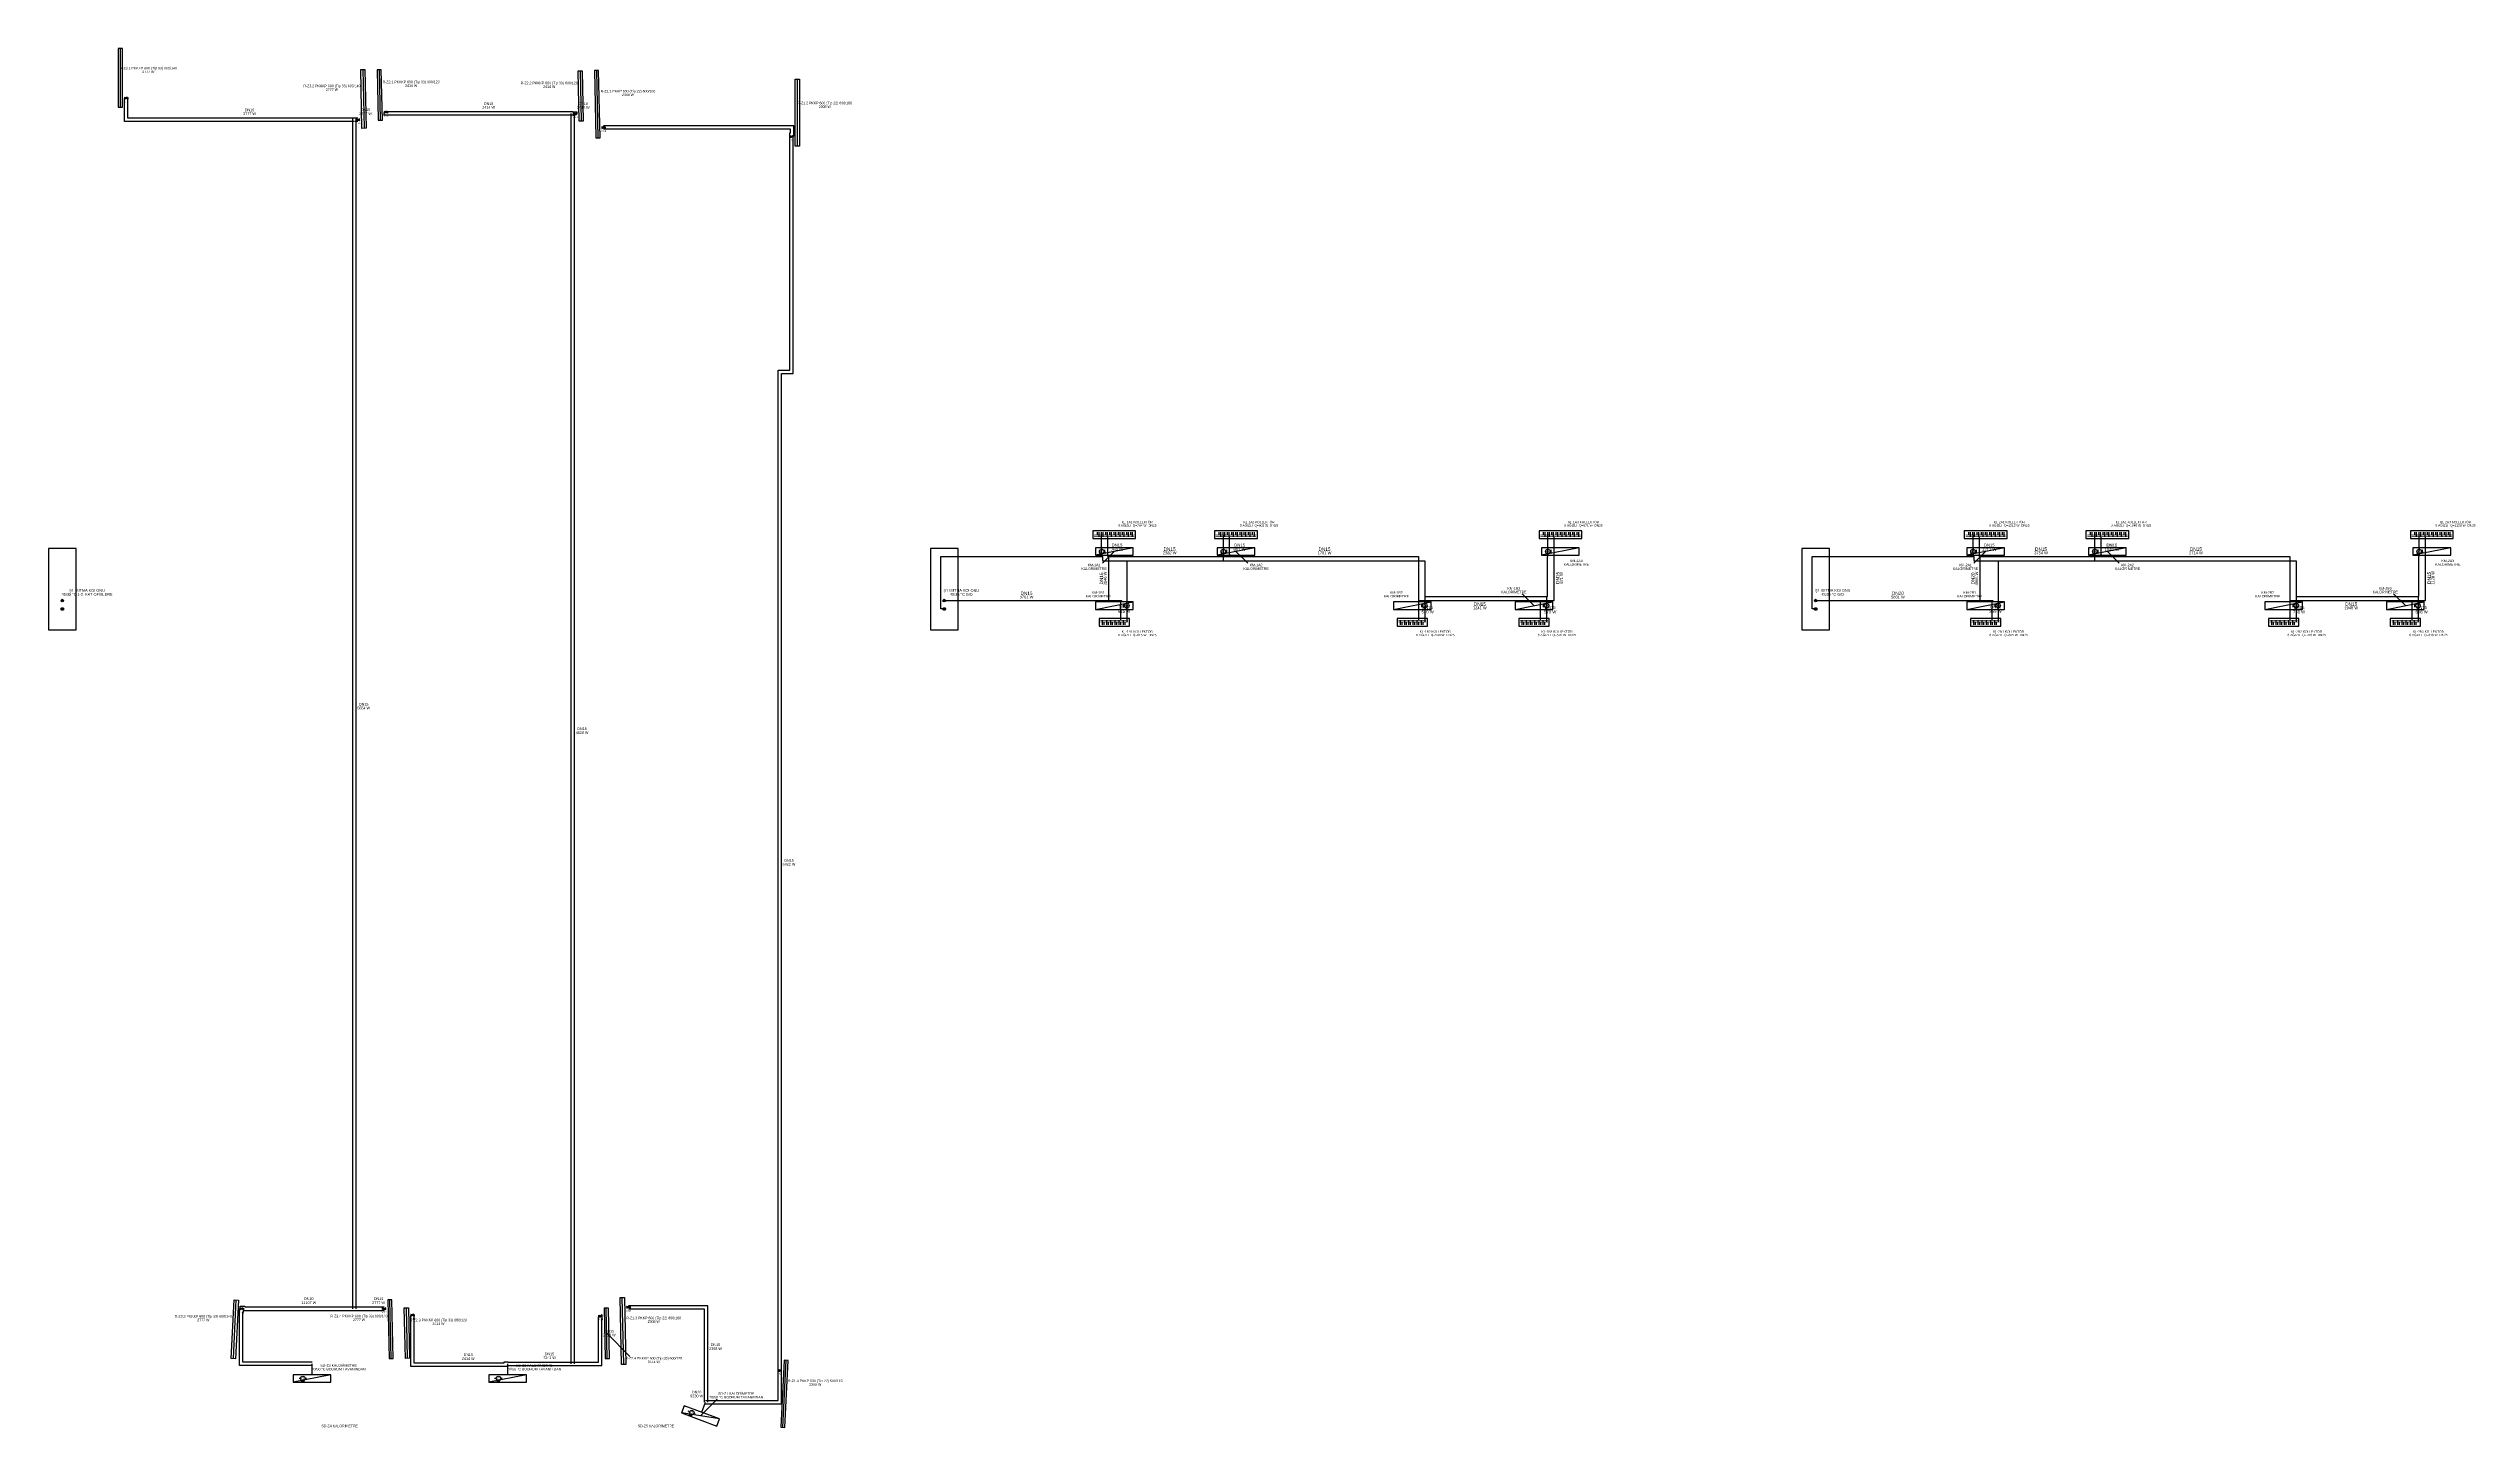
# Model space of a CAD drawing. Header units: centimetres. Extents: x 247996 to 314900, y -468471 to -440326.
# Drawn here: x 282919 to 288692, y -443840 to -440555 of the extents above; entities that cross this region are included whole.
import ezdxf
from ezdxf.enums import TextEntityAlignment as Align

# ---------------------------------------------------------------- set-up
doc = ezdxf.new("R2010")
doc.units = ezdxf.units.CM
doc.linetypes.add('ISITMA DONUS HATTI', pattern=[1.66, 1.57, -0.02, -0.07])
for name, color, linetype, lineweight in [('SCOTT-MTY-ISITMA-CAP', 41, 'CONTINUOUS', 30), ('SCOTT-MTY-ISITMA-DONUS-BORU', 30, 'ISITMA DONUS HATTI', 30), ('SCOTT-MTY-ISITMA-GIDIS-BORU', 10, 'CONTINUOUS', 30)]:
    doc.layers.add(name, color=color, linetype=linetype, lineweight=lineweight)
for name, color, linetype in [('SCOTT-MTY-KALORIMETRE', 6, 'Continuous'), ('SCOTT-MTY-KOLLETÖR', 7, 'CONTINUOUS'), ('SCOTT-MTY-RADYATÖR', 2, 'CONTINUOUS'), ('SCOTT-MTY-SAYAC', 3, 'Continuous'), ('SCOTT-MTY-TES-SAFT', 8, 'Continuous'), ('SCOTT-MTY-VANA', 1, 'Continuous')]:
    doc.layers.add(name, color=color, linetype=linetype)
doc.styles.add('ROTAS', font='arial.ttf')

# ---------------------------------------------------------------- blocks, each defined once
blk = doc.blocks.new('T-KOLON-T')
blk.add_hatch(color=7).paths.add_polyline_path([(3, 0), (2.8, 1.1), (2.1, 2.1), (1.1, 2.8), (0, 3), (-1.1, 2.8), (-2.1, 2.1), (-2.8, 1.1), (-3, 0), (-2.8, -1.1), (-2.1, -2.1), (-1.1, -2.8), (0, -3), (1.1, -2.8), (2.1, -2.1), (2.8, -1.1)])
blk.add_circle((0, 0), 3)
blk = doc.blocks.new('T-DOLAP')
blk.add_line((-45, -9), (45, 9))
blk.add_lwpolyline([(-45, -9), (45, -9), (45, 9), (-45, 9)], close=True)
blk = doc.blocks.new('T-KALORIMETRE')
for p, q in [((-10, 0), (-6, 0)), ((6, 0), (10, 0))]:
    blk.add_line(p, q)
blk.add_lwpolyline([(-4, 8), (4, 8), (2, 10), (4, 8), (2, 6)])
blk.add_circle((0, 0), 6)
at = {"style": 'ROTAS'}
blk.add_text('Q', height=6, dxfattribs=at).set_placement((0, 0), align=Align.MIDDLE_CENTER)
blk = doc.blocks.new('MTY-KURESEL VANA')
at = {"layer": 'SCOTT-MTY-VANA'}
for p, q in [((0, 0), (0, 8)), ((0, 8), (8, 8))]:
    blk.add_line(p, q, dxfattribs=at)
blk.add_lwpolyline([(-10, 5), (-10, -5), (10, 5), (10, -5), (-10, 5)], dxfattribs=at)
blk.add_attdef('CAP', (-1, -3), '', height=2.5, dxfattribs=at)

msp = doc.modelspace()

# ---------------------------------------------------------------- linework, layer by layer
at = {"layer": 'SCOTT-MTY-ISITMA-DONUS-BORU'}
for points in [[(283648, -440721), (283108, -440721), (283108, -440674)], [(283649.9, -440728.5), (283656.4, -440728.5)], [(283652, -443556.6), (283652, -440725)], [(284168, -440706), (283726.7, -440706)], [(284168, -440714), (284171.9, -440714)], [(284172, -443688), (284172, -440710)], [(284486, -443783.1), (284665, -443783.1), (284665, -443714), (284665.4, -443714), (284665.4, -443696), (284665, -443696), (284665, -441329), (284693, -441329), (284693, -440764), (284695, -440764), (284695, -440739.4), (284241.5, -440739.4)], [(285417, -441707), (285417, -441714)], [(285427, -441707), (285427, -441714)], [(285428, -441744), (285428, -441714)], [(285437, -441707), (285437, -441714)], [(285447, -441707), (285447, -441714)], [(285457, -441707), (285457, -441714)], [(285467, -441707), (285467, -441714)], [(285477, -441707), (285477, -441714)], [(285487, -441707), (285487, -441714)], [(285497, -441707), (285497, -441714)], [(285707, -441707), (285707, -441714)], [(285717, -441707), (285717, -441714)], [(285718, -441744), (285718, -441714)], [(285727, -441707), (285727, -441714)], [(285737, -441707), (285737, -441714)], [(285747, -441707), (285747, -441714)], [(285757, -441707), (285757, -441714)], [(285767, -441707), (285767, -441714)], [(285777, -441707), (285777, -441714)], [(285787, -441707), (285787, -441714)], [(286480, -441707), (286480, -441714)], [(286490, -441707), (286490, -441714)], [(286491, -441744), (286491, -441714)], [(286500, -441707), (286500, -441714)], [(286510, -441707), (286510, -441714)], [(286520, -441707), (286520, -441714)], [(286530, -441707), (286530, -441714)], [(286540, -441707), (286540, -441714)], [(286550, -441707), (286550, -441714)], [(286560, -441707), (286560, -441714)], [(287493, -441707), (287493, -441714)], [(287503, -441707), (287503, -441714)], [(287504, -441744), (287504, -441714)], [(287513, -441707), (287513, -441714)], [(287523, -441707), (287523, -441714)], [(287533, -441707), (287533, -441714)], [(287543, -441707), (287543, -441714)], [(287553, -441707), (287553, -441714)], [(287563, -441707), (287563, -441714)], [(287573, -441707), (287573, -441714)], [(287783, -441707), (287783, -441714)], [(287793, -441707), (287793, -441714)], [(287794, -441744), (287794, -441714)], [(287803, -441707), (287803, -441714)], [(287813, -441707), (287813, -441714)], [(287823, -441707), (287823, -441714)], [(287833, -441707), (287833, -441714)], [(287843, -441707), (287843, -441714)], [(287853, -441707), (287853, -441714)], [(287863, -441707), (287863, -441714)], [(288556, -441707), (288556, -441714)], [(288566, -441707), (288566, -441714)], [(288567, -441744), (288567, -441714)], [(288576, -441707), (288576, -441714)], [(288586, -441707), (288586, -441714)], [(288596, -441707), (288596, -441714)], [(288606, -441707), (288606, -441714)], [(288616, -441707), (288616, -441714)], [(288626, -441707), (288626, -441714)], [(288636, -441707), (288636, -441714)], [(285053, -441890), (285045, -441890), (285045, -441765), (285430, -441765)], [(285428, -441762), (285428, -441744)], [(285430, -441765), (285430, -441762), (285428, -441762)], [(285430, -441765), (285430, -441775), (285488, -441775)], [(285718, -441762), (285718, -441744)], [(285718, -441775), (285718, -441762)], [(286488, -441860), (286490, -441860), (286490, -441765), (286491, -441765), (286491, -441762)], [(286491, -441762), (286491, -441744)], [(287129, -441890), (287121, -441890), (287121, -441765), (287506, -441765)], [(287504, -441762), (287504, -441744)], [(287506, -441765), (287506, -441762), (287504, -441762)], [(287506, -441765), (287506, -441775), (287564, -441775)], [(287794, -441762), (287794, -441744)], [(287794, -441775), (287794, -441762)], [(288564, -441860), (288566, -441860), (288566, -441765), (288567, -441765), (288567, -441762)], [(288567, -441762), (288567, -441744)], [(285488, -441775), (285488, -441873)], [(285488, -441775), (285718, -441775)], [(285718, -441775), (286198, -441775), (286198, -441860)], [(287564, -441775), (287564, -441873)], [(287564, -441775), (287794, -441775)], [(287794, -441775), (288274, -441775), (288274, -441860)], [(285488, -441873), (285488, -441891)], [(286198, -441860), (286488, -441860)], [(286198, -441860), (286198, -441873)], [(286198, -441873), (286198, -441891)], [(286488, -441860), (286488, -441873)], [(286488, -441873), (286488, -441891)], [(287564, -441873), (287564, -441891)], [(288274, -441860), (288564, -441860)], [(288274, -441860), (288274, -441873)], [(288274, -441873), (288274, -441891)], [(288564, -441860), (288564, -441873)], [(288564, -441873), (288564, -441891)], [(285434, -441928), (285434, -441921)], [(285444, -441928), (285444, -441921)], [(285454, -441928), (285454, -441921)], [(285464, -441928), (285464, -441921)], [(285474, -441928), (285474, -441921)], [(285484, -441928), (285484, -441921)], [(285488, -441891), (285488, -441921)], [(286144, -441928), (286144, -441921)], [(286154, -441928), (286154, -441921)], [(286164, -441928), (286164, -441921)], [(286174, -441928), (286174, -441921)], [(286184, -441928), (286184, -441921)], [(286194, -441928), (286194, -441921)], [(286198, -441891), (286198, -441921)], [(286434, -441928), (286434, -441921)], [(286444, -441928), (286444, -441921)], [(286454, -441928), (286454, -441921)], [(286464, -441928), (286464, -441921)], [(286474, -441928), (286474, -441921)], [(286484, -441928), (286484, -441921)], [(286488, -441891), (286488, -441921)], [(287510, -441928), (287510, -441921)], [(287520, -441928), (287520, -441921)], [(287530, -441928), (287530, -441921)], [(287540, -441928), (287540, -441921)], [(287550, -441928), (287550, -441921)], [(287560, -441928), (287560, -441921)], [(287564, -441891), (287564, -441921)], [(288220, -441928), (288220, -441921)], [(288230, -441928), (288230, -441921)], [(288240, -441928), (288240, -441921)], [(288250, -441928), (288250, -441921)], [(288260, -441928), (288260, -441921)], [(288270, -441928), (288270, -441921)], [(288274, -441891), (288274, -441921)], [(288510, -441928), (288510, -441921)], [(288520, -441928), (288520, -441921)], [(288530, -441928), (288530, -441921)], [(288540, -441928), (288540, -441921)], [(288550, -441928), (288550, -441921)], [(288560, -441928), (288560, -441921)], [(288564, -441891), (288564, -441921)], [(283547, -443684), (283382, -443684), (283382, -443564), (283383.4, -443564), (283383.4, -443560.6), (283648, -443560.6)], [(283648, -443560.6), (283718.7, -443560.6)], [(284490, -443779.1), (284490, -443549.5), (284300.5, -443549.5)], [(284013, -443684), (284004, -443684), (284004, -443686), (283790.1, -443686), (283790.1, -443572.5)], [(284168, -443692), (284237, -443692), (284237, -443584), (284238.2, -443584), (284238.2, -443573.6)], [(284013, -443692), (284168, -443692)], [(284484.5, -443783.1), (284486, -443783.1)]]:
    msp.add_lwpolyline(points, dxfattribs=at)
at = {"layer": 'SCOTT-MTY-ISITMA-DONUS-BORU', "const_width": 1.6}
for points in [[(285506, -441714), (285410, -441714)], [(285796, -441714), (285700, -441714)], [(286569, -441714), (286473, -441714)], [(287582, -441714), (287486, -441714)], [(287872, -441714), (287776, -441714)], [(288645, -441714), (288549, -441714)], [(285425, -441921), (285491, -441921)], [(286135, -441921), (286201, -441921)], [(286425, -441921), (286491, -441921)], [(287501, -441921), (287567, -441921)], [(288211, -441921), (288277, -441921)], [(288501, -441921), (288567, -441921)]]:
    msp.add_lwpolyline(points, dxfattribs=at)
at = {"layer": 'SCOTT-MTY-ISITMA-GIDIS-BORU'}
for points in [[(283648, -440729), (283100, -440729), (283100, -440674)], [(283644, -440725), (283644, -440720.5), (283656.4, -440720.5)], [(283644, -443556.6), (283644, -440725)], [(284168, -440714), (283719, -440714), (283719, -440707.4)], [(284164, -443688), (284164, -440710)], [(284168, -440706), (284177.8, -440706), (284177.8, -440710.5)], [(284486, -443775.1), (284657, -443775.1), (284657, -443706), (284657.4, -443706), (284657.4, -443704), (284657, -443704), (284657, -441321), (284685, -441321), (284685, -440756), (284687, -440756), (284687, -440747.4), (284241.5, -440747.4)], [(285421, -441707), (285421, -441718)], [(285431, -441707), (285431, -441718)], [(285441, -441707), (285441, -441718)], [(285451, -441707), (285451, -441718)], [(285461, -441707), (285461, -441718)], [(285471, -441707), (285471, -441718)], [(285481, -441707), (285481, -441718)], [(285491, -441707), (285491, -441718)], [(285501, -441707), (285501, -441718)], [(285711, -441707), (285711, -441718)], [(285721, -441707), (285721, -441718)], [(285731, -441707), (285731, -441718)], [(285741, -441707), (285741, -441718)], [(285751, -441707), (285751, -441718)], [(285761, -441707), (285761, -441718)], [(285771, -441707), (285771, -441718)], [(285781, -441707), (285781, -441718)], [(285791, -441707), (285791, -441718)], [(286484, -441707), (286484, -441718)], [(286494, -441707), (286494, -441718)], [(286504, -441707), (286504, -441718)], [(286514, -441707), (286514, -441718)], [(286524, -441707), (286524, -441718)], [(286534, -441707), (286534, -441718)], [(286544, -441707), (286544, -441718)], [(286554, -441707), (286554, -441718)], [(286564, -441707), (286564, -441718)], [(287497, -441707), (287497, -441718)], [(287507, -441707), (287507, -441718)], [(287517, -441707), (287517, -441718)], [(287527, -441707), (287527, -441718)], [(287537, -441707), (287537, -441718)], [(287547, -441707), (287547, -441718)], [(287557, -441707), (287557, -441718)], [(287567, -441707), (287567, -441718)], [(287577, -441707), (287577, -441718)], [(287787, -441707), (287787, -441718)], [(287797, -441707), (287797, -441718)], [(287807, -441707), (287807, -441718)], [(287817, -441707), (287817, -441718)], [(287827, -441707), (287827, -441718)], [(287837, -441707), (287837, -441718)], [(287847, -441707), (287847, -441718)], [(287857, -441707), (287857, -441718)], [(287867, -441707), (287867, -441718)], [(288560, -441707), (288560, -441718)], [(288570, -441707), (288570, -441718)], [(288580, -441707), (288580, -441718)], [(288590, -441707), (288590, -441718)], [(288600, -441707), (288600, -441718)], [(288610, -441707), (288610, -441718)], [(288620, -441707), (288620, -441718)], [(288630, -441707), (288630, -441718)], [(288640, -441707), (288640, -441718)], [(285443, -441744), (285443, -441718)], [(285443, -441762), (285443, -441744)], [(285445, -441765), (285443, -441765), (285443, -441762)], [(285445, -441870), (285445, -441765)], [(285445, -441765), (285735, -441765)], [(285733, -441744), (285733, -441718)], [(285733, -441762), (285733, -441744)], [(285735, -441765), (285735, -441762), (285733, -441762)], [(285735, -441765), (286183, -441765), (286183, -441870)], [(286475, -441870), (286506, -441870), (286506, -441762)], [(286506, -441744), (286506, -441718)], [(286506, -441762), (286506, -441744)], [(287519, -441744), (287519, -441718)], [(287519, -441762), (287519, -441744)], [(287521, -441765), (287519, -441765), (287519, -441762)], [(287521, -441870), (287521, -441765)], [(287521, -441765), (287811, -441765)], [(287809, -441744), (287809, -441718)], [(287809, -441762), (287809, -441744)], [(287811, -441765), (287811, -441762), (287809, -441762)], [(287811, -441765), (288259, -441765), (288259, -441870)], [(288551, -441870), (288582, -441870), (288582, -441762)], [(288582, -441744), (288582, -441718)], [(288582, -441762), (288582, -441744)], [(285053, -441870), (285445, -441870)], [(285445, -441870), (285475, -441870), (285475, -441873), (285473, -441873)], [(285473, -441873), (285473, -441891)], [(286183, -441870), (286475, -441870)], [(286183, -441870), (286183, -441873)], [(286183, -441873), (286183, -441891)], [(286475, -441870), (286475, -441873), (286473, -441873)], [(286473, -441873), (286473, -441891)], [(287129, -441870), (287521, -441870)], [(287521, -441870), (287551, -441870), (287551, -441873), (287549, -441873)], [(287549, -441873), (287549, -441891)], [(288259, -441870), (288551, -441870)], [(288259, -441870), (288259, -441873)], [(288259, -441873), (288259, -441891)], [(288551, -441870), (288551, -441873), (288549, -441873)], [(288549, -441873), (288549, -441891)], [(285430, -441928), (285430, -441917)], [(285440, -441928), (285440, -441917)], [(285450, -441928), (285450, -441917)], [(285460, -441928), (285460, -441917)], [(285470, -441928), (285470, -441917)], [(285473, -441891), (285473, -441917)], [(285480, -441928), (285480, -441917)], [(286140, -441928), (286140, -441917)], [(286150, -441928), (286150, -441917)], [(286160, -441928), (286160, -441917)], [(286170, -441928), (286170, -441917)], [(286180, -441928), (286180, -441917)], [(286183, -441891), (286183, -441917)], [(286190, -441928), (286190, -441917)], [(286430, -441928), (286430, -441917)], [(286440, -441928), (286440, -441917)], [(286450, -441928), (286450, -441917)], [(286460, -441928), (286460, -441917)], [(286470, -441928), (286470, -441917)], [(286473, -441891), (286473, -441917)], [(286480, -441928), (286480, -441917)], [(287506, -441928), (287506, -441917)], [(287516, -441928), (287516, -441917)], [(287526, -441928), (287526, -441917)], [(287536, -441928), (287536, -441917)], [(287546, -441928), (287546, -441917)], [(287549, -441891), (287549, -441917)], [(287556, -441928), (287556, -441917)], [(288216, -441928), (288216, -441917)], [(288226, -441928), (288226, -441917)], [(288236, -441928), (288236, -441917)], [(288246, -441928), (288246, -441917)], [(288256, -441928), (288256, -441917)], [(288259, -441891), (288259, -441917)], [(288266, -441928), (288266, -441917)], [(288506, -441928), (288506, -441917)], [(288516, -441928), (288516, -441917)], [(288526, -441928), (288526, -441917)], [(288536, -441928), (288536, -441917)], [(288546, -441928), (288546, -441917)], [(288549, -441891), (288549, -441917)], [(288556, -441928), (288556, -441917)], [(283547, -443692), (283374, -443692), (283374, -443556), (283375.4, -443556), (283375.4, -443551), (283387, -443551), (283387, -443552.6), (283648, -443552.6)], [(283648, -443552.6), (283718.7, -443552.6)], [(284482, -443779.1), (284482, -443557.5), (284300.5, -443557.5)], [(284013, -443692), (284012, -443692), (284012, -443694), (283782.1, -443694), (283782.1, -443572.5)], [(284168, -443684), (284229, -443684), (284229, -443576), (284230.2, -443576), (284230.2, -443573.6)], [(283547, -443714), (283547, -443688)], [(284013, -443684), (284168, -443684)], [(284013, -443714), (284013, -443688)], [(284475.3, -443803.4), (284484.5, -443779.1)], [(284484.5, -443775.1), (284486, -443775.1)]]:
    msp.add_lwpolyline(points, dxfattribs=at)
at = {"layer": 'SCOTT-MTY-ISITMA-GIDIS-BORU', "const_width": 1.6}
for points in [[(285506, -441718), (285410, -441718)], [(285796, -441718), (285700, -441718)], [(286569, -441718), (286473, -441718)], [(287582, -441718), (287486, -441718)], [(287872, -441718), (287776, -441718)], [(288645, -441718), (288549, -441718)], [(285425, -441917), (285491, -441917)], [(286135, -441917), (286201, -441917)], [(286425, -441917), (286491, -441917)], [(287501, -441917), (287567, -441917)], [(288211, -441917), (288277, -441917)], [(288501, -441917), (288567, -441917)]]:
    msp.add_lwpolyline(points, dxfattribs=at)
at = {"layer": 'SCOTT-MTY-KALORIMETRE'}
for p, q in [((285458, -441753), (285430, -441781)), ((285748, -441753), (285776, -441781)), ((287534, -441753), (287506, -441781)), ((287824, -441753), (287852, -441781)), ((286458, -441882), (286430, -441854)), ((288534, -441882), (288506, -441854)), ((284472.2, -443811.9), (284512.2, -443771.9))]:
    msp.add_line(p, q, dxfattribs=at)
at = {"layer": 'SCOTT-MTY-KOLLETÖR'}
for points in [[(285509, -441704), (285407, -441704), (285407, -441722), (285509, -441722)], [(285799, -441704), (285697, -441704), (285697, -441722), (285799, -441722)], [(286572, -441704), (286470, -441704), (286470, -441722), (286572, -441722)], [(287585, -441704), (287483, -441704), (287483, -441722), (287585, -441722)], [(287875, -441704), (287773, -441704), (287773, -441722), (287875, -441722)], [(288648, -441704), (288546, -441704), (288546, -441722), (288648, -441722)], [(285422, -441931), (285494, -441931), (285494, -441913), (285422, -441913)], [(286132, -441931), (286204, -441931), (286204, -441913), (286132, -441913)], [(286422, -441931), (286494, -441931), (286494, -441913), (286422, -441913)], [(287498, -441931), (287570, -441931), (287570, -441913), (287498, -441913)], [(288208, -441931), (288280, -441931), (288280, -441913), (288208, -441913)], [(288498, -441931), (288570, -441931), (288570, -441913), (288498, -441913)]]:
    msp.add_lwpolyline(points, close=True, dxfattribs=at)
at = {"layer": 'SCOTT-MTY-RADYATÖR'}
msp.add_line((284249.1, -443615.3), (284304.1, -443670.3), dxfattribs=at)
for points in [[(283085, -440555), (283085, -440695), (283095, -440695), (283095, -440555)], [(283672.8, -440605.1), (283675.8, -440745.1), (283665.8, -440745.3), (283662.8, -440605.4)], [(283701.8, -440605.8), (283704.4, -440725.8), (283714.4, -440725.6), (283711.8, -440605.6)], [(284190.7, -440608.1), (284193.2, -440728.1), (284183.2, -440728.3), (284180.7, -440608.3)], [(284219.7, -440607.8), (284223, -440767.8), (284233, -440767.6), (284229.7, -440607.6)], [(284708, -440628), (284708, -440788), (284698, -440788), (284698, -440628)], [(283354.5, -443675.4), (283361.5, -443535.6), (283371.5, -443536.1), (283364.5, -443675.9)], [(283740.3, -443675.2), (283737.3, -443535.2), (283727.3, -443535.4), (283730.3, -443675.4)], [(283769.3, -443674.9), (283766.7, -443554.9), (283776.7, -443554.7), (283779.3, -443674.6)], [(284255.4, -443675.2), (284252.8, -443555.2), (284242.8, -443555.4), (284245.4, -443675.4)], [(284284.4, -443689.9), (284281, -443529.9), (284291, -443529.7), (284294.4, -443689.6)], [(284673.5, -443839.7), (284681.6, -443679.9), (284671.6, -443679.4), (284663.5, -443839.2)]]:
    msp.add_lwpolyline(points, close=True, dxfattribs=at)
for points in [[(283090, -440555), (283090, -440695)], [(283667.8, -440605.2), (283670.8, -440745.2)], [(283706.8, -440605.7), (283709.4, -440725.7)], [(284185.7, -440608.2), (284188.2, -440728.2)], [(284224.7, -440607.7), (284228, -440767.7)], [(284703, -440628), (284703, -440788)], [(283359.5, -443675.6), (283366.5, -443535.8)], [(283735.3, -443675.3), (283732.3, -443535.3)], [(283774.3, -443674.7), (283771.7, -443554.8)], [(284250.4, -443675.3), (284247.8, -443555.3)], [(284289.4, -443689.8), (284286, -443529.8)], [(284668.5, -443839.4), (284676.6, -443679.6)]]:
    msp.add_lwpolyline(points, dxfattribs=at)
at = {"layer": 'SCOTT-MTY-TES-SAFT'}
for points in [[(282919, -441940), (282985, -441940), (282985, -441746), (282919, -441746)], [(285020, -441940), (285086, -441940), (285086, -441746), (285020, -441746)], [(287096, -441940), (287162, -441940), (287162, -441746), (287096, -441746)]]:
    msp.add_lwpolyline(points, close=True, dxfattribs=at)

# ---------------------------------------------------------------- block references
at = {"layer": 'SCOTT-MTY-ISITMA-DONUS-BORU'}
for p in [(282952, -441890), (285053, -441890), (287129, -441890)]:
    msp.add_blockref('T-KOLON-T', p, dxfattribs=at)
at = {"layer": 'SCOTT-MTY-ISITMA-GIDIS-BORU'}
for p in [(282952, -441870), (285053, -441870), (287129, -441870)]:
    msp.add_blockref('T-KOLON-T', p, dxfattribs=at)
at = {"layer": 'SCOTT-MTY-KALORIMETRE', "xscale": 0.9, "yscale": 0.9}
for p, rotation in [((285428, -441753), 270), ((285718, -441753), 270), ((286491, -441753), 270), ((287504, -441753), 270), ((287794, -441753), 270), ((288567, -441753), 270), ((285488, -441882), 90), ((286198, -441882), 90), ((286488, -441882), 90), ((287564, -441882), 90), ((288274, -441882), 90), ((288564, -441882), 90), ((283525, -443723), 180), ((283991, -443723), 180), ((284451.6, -443804.2), 159.4909442008655)]:
    msp.add_blockref('T-KALORIMETRE', p, dxfattribs=dict(at, rotation=rotation))
at = {"layer": 'SCOTT-MTY-SAYAC'}
for p, rotation in [((285458, -441753), 180), ((285748, -441753), 180), ((286521, -441753), 180), ((287534, -441753), 180), ((287824, -441753), 180), ((288597, -441753), 180), ((283547, -443723), 180), ((284013, -443723), 180), ((284472.2, -443811.9), 159.4909442008655)]:
    msp.add_blockref('T-DOLAP', p, dxfattribs=dict(at, rotation=rotation))
for p in [(285458, -441882), (286168, -441882), (286458, -441882), (287534, -441882), (288244, -441882), (288534, -441882)]:
    msp.add_blockref('T-DOLAP', p, dxfattribs=at)
at = {"layer": 'SCOTT-MTY-VANA', "xscale": 0.4, "yscale": 0.4}
msp.add_blockref('MTY-KURESEL VANA', (283104, -440674), dxfattribs=at).add_auto_attribs({'CAP': 'DN15'})
for p, rotation in [((283656.4, -440724.5), -178.73897580071747), ((283723, -440707.4), 1.2614207443666448), ((284173.8, -440710.5), -178.79186393592607), ((284241.5, -440743.4), 1.2024604037846032), ((284689, -440764), -180), ((283379.4, -443557.5), -2.8680194321114247), ((283718.7, -443556.6), -178.73897580071747), ((284300.5, -443553.5), 1.2024604037846032), ((283786.1, -443572.5), 1.2614207443666448), ((284234.2, -443573.6), -178.79186393592607), ((284661.4, -443702.9), 177.09734767492137)]:
    msp.add_blockref('MTY-KURESEL VANA', p, dxfattribs=dict(at, rotation=rotation)).add_auto_attribs({'CAP': 'DN15'})

# ---------------------------------------------------------------- texts
at = {"layer": 'SCOTT-MTY-ISITMA-CAP', "style": 'ROTAS', "width": 0.8}
for s, height, p in [('2777 W', 6.3, (283398.1, -440710.4)), ('DN15', 6.3, (283398.1, -440701.3)), ('2777 W', 6.3, (283674.3, -440710)), ('DN15', 6.3, (283674.3, -440700.8)), ('2414 W', 6.3, (283967.6, -440695.4)), ('DN15', 6.3, (283967.6, -440686.3)), ('2414 W', 6.3, (284193, -440695.4)), ('DN15', 6.3, (284193, -440686.3)), ('764 W', 7.2, (285464.6, -441748.3)), ('DN15', 7.2, (285464.6, -441737.8)), ('2382 W', 6.8, (285590, -441756.4)), ('DN15', 8, (285590, -441747.6)), ('601 W', 7.2, (285756.6, -441748.3)), ('DN15', 7.2, (285756.6, -441737.8)), ('1781 W', 6.8, (285959, -441756.4)), ('DN15', 8, (285959, -441747.6)), ('1212 W', 7.2, (287542.6, -441748.3)), ('DN15', 7.2, (287542.6, -441737.8)), ('3754 W', 6.8, (287666, -441756.4)), ('DN15', 8, (287666, -441747.6)), ('1040 W', 7.2, (287834.6, -441748.3)), ('DN15', 7.2, (287834.6, -441737.8)), ('2714 W', 6.8, (288035, -441756.4)), ('DN15', 8, (288035, -441747.6)), ('3761 W', 6.8, (285249, -441861.4)), ('DN15', 8, (285249, -441852.6)), ('DN15', 7.2, (285481.6, -441885.2)), ('DN15', 7.2, (286204.6, -441886.7)), ('1241 W', 6.8, (286329, -441887.4)), ('DN15', 8, (286329, -441878.6)), ('DN15', 7.2, (286496.6, -441886.7)), ('5831 W', 6.8, (287325, -441861.4)), ('DN20', 8, (287325, -441852.6)), ('DN15', 7.2, (287557.6, -441885.2)), ('DN15', 7.2, (288280.6, -441886.7)), ('1946 W', 6.8, (288405, -441887.4)), ('DN15', 8, (288405, -441878.6)), ('DN15', 7.2, (288572.6, -441886.7)), ('615 W', 7.2, (285481.6, -441895.7)), ('540 W', 7.2, (286204.6, -441897.2)), ('570 W', 7.2, (286496.6, -441897.2)), ('865 W', 7.2, (287557.6, -441895.7)), ('768 W', 7.2, (288280.6, -441897.2)), ('818 W', 7.2, (288572.6, -441897.2)), ('DN15', 6.3, (283670.1, -442117.1)), ('5554 W', 6.3, (283670.1, -442126.2)), ('DN15', 6.3, (284190.1, -442175.3)), ('4828 W', 6.3, (284190.1, -442184.4)), ('6922 W', 6.3, (284683.1, -442497.9)), ('DN15', 6.3, (284683.1, -442488.8)), ('11107 W', 6.3, (283539.3, -443542)), ('DN20', 6.3, (283539.3, -443532.9)), ('2777 W', 6.3, (283705.4, -443542)), ('DN15', 6.3, (283705.4, -443532.9)), ('2414 W', 6.3, (284255.1, -443619.4)), ('DN15', 6.3, (284255.1, -443610.3)), ('2414 W', 6.3, (283919.1, -443675.4)), ('DN15', 6.3, (283919.1, -443666.3)), ('7241 W', 6.3, (284112.6, -443673.4)), ('DN15', 6.3, (284112.6, -443664.3)), ('2308 W', 6.3, (284508.1, -443651.7)), ('DN15', 6.3, (284508.1, -443642.6)), ('9230 W', 6.3, (284463.2, -443764.5)), ('DN20', 6.3, (284463.2, -443755.4))]:
    msp.add_text(s, height=height, dxfattribs=at).set_placement(p, align=Align.MIDDLE_CENTER)
for s, height, p in [('DN15', 8, (285427.6, -441817.5)), ('3146 W', 6.8, (285436.4, -441817.5)), ('DN15', 8, (286514.6, -441816)), ('671 W', 6.8, (286523.4, -441816)), ('DN20', 8, (287503.6, -441817.5)), ('4966 W', 6.8, (287512.4, -441817.5)), ('DN15', 8, (288590.6, -441816)), ('1128 W', 6.8, (288599.4, -441816))]:
    msp.add_text(s, height=height, rotation=90, dxfattribs=at).set_placement(p, align=Align.MIDDLE_CENTER)
at = {"layer": 'SCOTT-MTY-KALORIMETRE', "style": 'ROTAS', "width": 0.8}
for s, p in [('KM-1A3', (286559, -441775.3)), ('KM-2A3', (288635, -441775.3)), ('KALORİMETRE', (285410, -441794)), ('KM-1A1', (285410, -441785.3)), ('KALORİMETRE', (285796, -441794)), ('KM-1A2', (285796, -441785.3)), ('KALORİMETRE', (286559, -441784)), ('KALORİMETRE', (287486, -441794)), ('KM-2A1', (287486, -441785.3)), ('KALORİMETRE', (287872, -441794)), ('KM-2A2', (287872, -441785.3)), ('KALORİMETRE', (288635, -441784)), ('KALORİMETRE', (285420, -441859.6)), ('KM-1B1', (285420, -441850.9)), ('KALORİMETRE', (286130, -441859.6)), ('KM-1B2', (286130, -441850.9)), ('KALORİMETRE', (286410, -441849.6)), ('KM-1B3', (286410, -441840.9)), ('KALORİMETRE', (287496, -441859.6)), ('KM-2B1', (287496, -441850.9)), ('KALORİMETRE', (288206, -441859.6)), ('KM-2B2', (288206, -441850.9)), ('KALORİMETRE', (288486, -441849.6)), ('KM-2B3', (288486, -441840.9)), ('70/50 °C BODRUM TAVANINDAN', (283610.2, -443700.6)), ('SD-Z3 KALORİMETRE', (283610.2, -443691.9)), ('70/50 °C BODRUM TAVANINDAN', (284076.2, -443700.6)), ('SD-Z2 KALORİMETRE', (284076.2, -443691.9)), ('70/50 °C BODRUM TAVANINDAN', (284557.4, -443767.5)), ('SD-Z1 KALORİMETRE', (284557.4, -443758.8)), ('SD-Z4 KALORİMETRE', (283612.7, -443835.9)), ('SD-Z5 KALORİMETRE', (284366.2, -443835.9))]:
    msp.add_text(s, height=6, dxfattribs=at).set_placement(p, align=Align.MIDDLE_CENTER)
at = {"layer": 'SCOTT-MTY-KOLLETÖR', "style": 'ROTAS', "width": 0.8}
for s, p in [('9 AĞIZLI  Q=764 W  DN25', (285512.9, -441691)), ('KL-1A1 KOLLEKTÖR', (285512.9, -441683)), ('9 AĞIZLI  Q=601 W  DN25', (285802.9, -441691)), ('KL-1A2 KOLLEKTÖR', (285802.9, -441683)), ('9 AĞIZLI  Q=671 W  DN25', (286575.9, -441691)), ('KL-1A3 KOLLEKTÖR', (286575.9, -441683)), ('9 AĞIZLI  Q=1212 W  DN25', (287590.5, -441691)), ('KL-2A1 KOLLEKTÖR', (287590.5, -441683)), ('9 AĞIZLI  Q=1040 W  DN25', (287880.5, -441691)), ('KL-2A2 KOLLEKTÖR', (287880.5, -441683)), ('9 AĞIZLI  Q=1128 W  DN25', (288653.5, -441691)), ('KL-2A3 KOLLEKTÖR', (288653.5, -441683)), ('KL-1B1 KOLLEKTÖR', (285512.9, -441944)), ('KL-1B2 KOLLEKTÖR', (286222.9, -441944)), ('KL-1B3 KOLLEKTÖR', (286512.9, -441944)), ('KL-2B1 KOLLEKTÖR', (287588.9, -441944)), ('KL-2B2 KOLLEKTÖR', (288298.9, -441944)), ('KL-2B3 KOLLEKTÖR', (288588.9, -441944)), ('6 AĞIZLI  Q=615 W  DN25', (285512.9, -441952)), ('6 AĞIZLI  Q=540 W  DN25', (286222.9, -441952)), ('6 AĞIZLI  Q=570 W  DN25', (286512.9, -441952)), ('6 AĞIZLI  Q=865 W  DN25', (287588.9, -441952)), ('6 AĞIZLI  Q=768 W  DN25', (288298.9, -441952)), ('6 AĞIZLI  Q=818 W  DN25', (288588.9, -441952))]:
    msp.add_text(s, height=5.5, dxfattribs=at).set_placement(p, align=Align.MIDDLE_CENTER)
at = {"layer": 'SCOTT-MTY-RADYATÖR', "style": 'ROTAS', "width": 0.8}
for s, p in [('R-Z3.1 PKKKP 600 (Tip 33) 600/140', (283156.9, -440601.9)), ('2777 W', (283156.9, -440610.6)), ('R-Z3.2 PKKKP 600 (Tip 33) 600/140', (283594.4, -440644.2)), ('2777 W', (283594.4, -440652.9)), ('R-Z2.1 PKKKP 600 (Tip 33) 600/120', (283783, -440634.7)), ('2414 W', (283783, -440643.4)), ('R-Z2.2 PKKKP 600 (Tip 33) 600/120', (284112, -440637.2)), ('2414 W', (284112, -440645.9)), ('R-Z1.1 PKKP 600 (Tip 22) 600/160', (284299.6, -440656.7)), ('2308 W', (284299.6, -440665.4)), ('R-Z1.2 PKKP 600 (Tip 22) 600/160', (284768.3, -440684.9)), ('2308 W', (284768.3, -440693.6)), ('R-Z3.3 PKKKP 600 (Tip 33) 600/140', (283288, -443574.7)), ('2777 W', (283288, -443583.4)), ('R-Z3.4 PKKKP 600 (Tip 33) 600/140', (283658.9, -443574.2)), ('2777 W', (283658.9, -443582.9)), ('R-Z2.3 PKKKP 600 (Tip 33) 600/120', (283848, -443583.7)), ('2414 W', (283848, -443592.4)), ('R-Z1.3 PKKP 600 (Tip 22) 600/160', (284360.9, -443578.7)), ('2308 W', (284360.9, -443587.4)), ('R-Z2.4 PKKKP 600 (Tip 33) 600/120', (284361, -443674.6)), ('2414 W', (284361, -443683.3)), ('R-Z1.4 PKKP 600 (Tip 22) 600/160', (284745.8, -443728.5)), ('2308 W', (284745.8, -443737.2))]:
    msp.add_text(s, height=6, dxfattribs=at).set_placement(p, align=Align.MIDDLE_CENTER)
at = {"layer": 'SCOTT-MTY-TES-SAFT', "style": 'ROTAS', "width": 0.8}
for s, p in [('45/35 °C 1-2. KAT OFİSLERE', (283010.8, -441855.3)), ('Ş1 ISITMA KOLONU', (283010.8, -441845.9)), ('Ş1 ISITMA KOLONU', (285093.6, -441845.9)), ('45/35 °C G/D', (285093.6, -441855.3)), ('Ş1 ISITMA KOLONU', (287169.6, -441845.9)), ('45/35 °C G/D', (287169.6, -441855.3))]:
    msp.add_text(s, height=6.5, dxfattribs=at).set_placement(p, align=Align.MIDDLE_CENTER)
at = {"layer": 'SCOTT-MTY-VANA', "style": 'ROTAS', "width": 0.8}
msp.add_text('V-14', height=4, dxfattribs=at).set_placement((283104, -440682.4), align=Align.MIDDLE_CENTER)
for s, rotation, p in [('V-15', -358.73898, (283656.6, -440732.9)), ('V-10', 1.26142, (283723.2, -440715.8)), ('V-11', -358.79186, (284174, -440718.9)), ('V-06', 1.20246, (284241.7, -440751.8)), ('V-07', -360, (284689, -440772.4)), ('V-08', 1.20246, (284300.7, -443561.9)), ('V-16', -2.86802, (283379, -443565.9)), ('V-17', -358.73898, (283718.9, -443565)), ('V-12', 1.26142, (283786.3, -443580.9)), ('V-13', -358.79186, (284234.4, -443582)), ('V-09', -2.90265, (284661, -443711.3))]:
    msp.add_text(s, height=4, rotation=rotation, dxfattribs=at).set_placement(p, align=Align.MIDDLE_CENTER)

doc.saveas('drawing.dxf')
